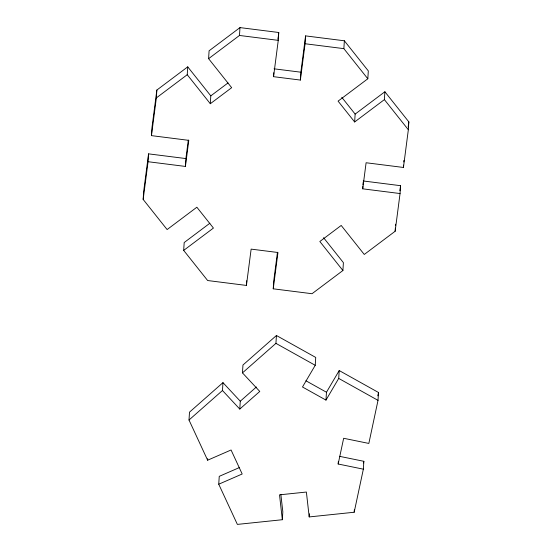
<?xml version="1.0" encoding="UTF-8"?>
<svg xmlns="http://www.w3.org/2000/svg" width="552" height="552" viewBox="0 0 552 552"><rect width="100%" height="100%" fill="white"/><g stroke="black" fill="none" stroke-linecap="round" stroke-linejoin="round"><path stroke-width="0.83" d="M323.555 237.684L343.399 262.648L342.909 270.514L312.018 293.719L273.24 288.82L277.96 252.505L251.139 249.118L246.42 285.432L207.642 280.533L183.685 250.401L213.431 228.059L196.864 207.221L167.118 229.563L143.161 199.431L143.658 191.572L148.557 153.856L185.9 158.569L185.41 166.435L148.067 161.715L148.557 153.856M185.41 166.435L188.798 140.353L151.455 135.633L151.945 127.774L156.851 90.059L187.735 66.854L210.802 95.869L210.312 103.728L231.667 87.685L208.601 58.671L209.091 50.805L239.982 27.6L278.76 32.499L278.263 40.358L273.55 76.68L300.364 80.068L305.083 43.746L305.58 35.887L344.358 40.786L368.315 70.918L367.818 78.777L338.079 101.126L354.646 121.964L384.385 99.615L384.882 91.756L355.136 114.098L354.646 121.964M151.455 135.633L156.354 97.918L156.851 90.059M210.312 103.728L187.238 74.713L187.735 66.854M183.685 250.401L184.182 242.542L209.863 223.243M280.858 494.44L282.831 511.863L282.341 519.722L237.367 524.4L218.744 484.214L242.183 473.995L231.067 449.99L207.628 460.209L189.005 420.017L189.502 412.158L222.967 382.639L240.279 401.207L239.782 409.073L222.477 390.505L222.967 382.639M207.628 460.209L207.724 458.636M208.601 58.671L239.485 35.459L239.982 27.6M218.744 484.214L219.241 476.348L239.554 467.496M246.42 285.432L246.716 280.713M239.782 409.073L259.771 391.437L242.466 372.876L242.963 365.01L276.428 335.499L315.73 357.441L315.233 365.307L302.489 386.993L325.97 400.103L338.714 378.417L339.211 370.551L378.506 392.5L378.017 400.359L368.839 443.435L343.654 438.281L338.169 464.011L363.354 469.172L354.177 512.249L309.203 516.927L306.381 492.046L279.519 494.84L282.341 519.722M273.55 76.68L273.792 72.747M273.24 288.82L273.737 280.961L277.463 252.243M242.466 372.876L275.931 343.358L276.428 335.499M300.364 80.068L300.861 72.202L305.58 35.887M309.203 516.927L309.403 513.781M367.818 78.777L343.861 48.645L344.358 40.786M325.97 400.103L326.467 392.244L339.211 370.551M338.169 464.011L338.321 461.651M342.909 270.514L319.836 241.5L341.198 225.451L364.265 254.465L395.149 231.26L400.055 193.545L362.712 188.832L362.857 186.472M362.961 184.899L363.106 182.54M354.177 512.249L354.329 509.889M363.354 469.172L363.851 461.306L339.508 456.325M395.149 231.26L395.349 228.114M395.494 225.761L395.598 224.188M400.055 193.545L400.545 185.686L363.202 180.966M362.712 188.832L366.1 162.75L403.443 167.463L403.588 165.11M403.788 161.964L403.885 160.39M403.443 167.463L408.342 129.748L408.839 121.888L384.882 91.756M143.161 199.431L148.067 161.715M185.9 158.569L188.308 140.063M277.884 39.254L278.215 36.722M278.429 35.031L278.76 32.499M399.896 190.716L400.545 185.686M408.183 126.919L408.839 121.888M363.499 462.969L363.851 461.306M377.803 395.812L378.506 392.5M189.005 420.017L222.477 390.505M240.279 401.207L256.397 386.986M156.354 97.918L187.238 74.713M210.802 95.869L228.031 82.924M239.485 35.459L278.263 40.358M305.083 43.746L343.861 48.645M274.04 68.814L300.861 72.202M275.931 343.358L315.233 365.307M338.714 378.417L378.017 400.359M305.918 380.77L326.467 392.244M384.385 99.615L408.342 129.748M341.778 97.297L355.136 114.098"/></g></svg>
